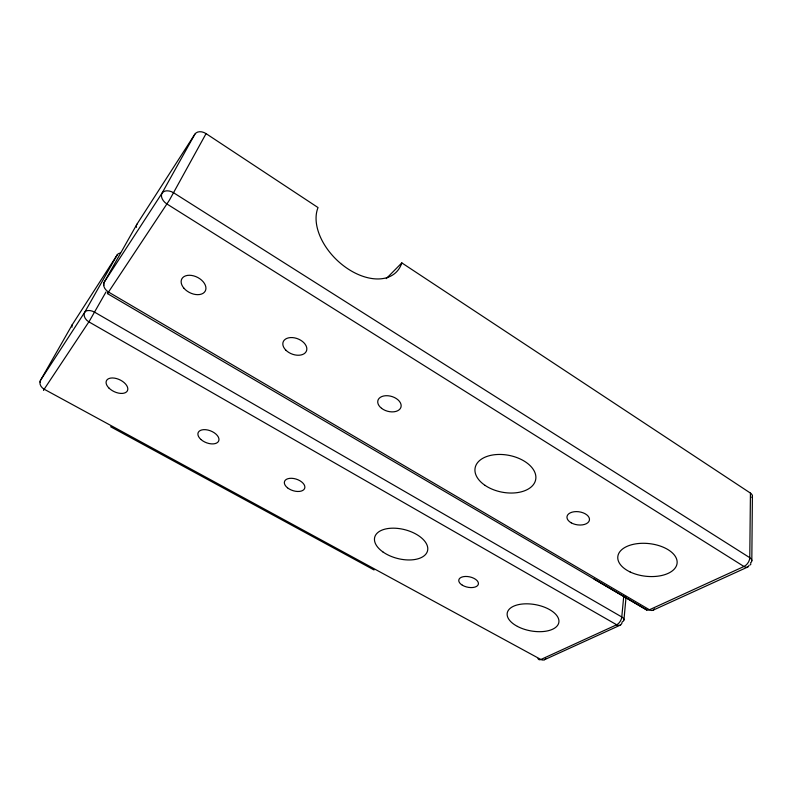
<?xml version="1.0" encoding="UTF-8"?>
<svg xmlns="http://www.w3.org/2000/svg" width="792" height="792" viewBox="0 0 792 792"><rect width="100%" height="100%" fill="white"/><g stroke="black" fill="none" stroke-linecap="round" stroke-linejoin="round"><path stroke-width="1.19" d="M751.816 560.825L752.4 496.277M103.891 285.278A8.623 5.296 28.7 0 1 104.257 282.13L136.957 224.176L194.891 134.155A9.039 6.544 33.5 0 1 206.059 133.63L318.038 207.573A51.381 32.947 43.8 0 0 347.827 268.805A51.381 32.947 43.8 0 0 401.821 262.894L750.44 493.099L749.767 557.687A7.762 4.227 3.4 0 1 750.45 562.993M623.938 619.968L626.106 596.465M623.759 596.069L621.779 616.968A6.752 3.445 8 0 1 622.918 621.492M107.861 292.654L107.465 293.614L646.173 609.622M43.907 389.308L43.491 390.238L89.427 321.027L105.98 291.991M206.059 133.63L169.448 200.099L107.465 293.614M194.891 134.155L162.004 193.189L104.257 282.13A8.623 6.346 32.3 0 0 108.603 292.1L649.44 609.771A6.999 4.366 62.2 0 0 654.41 608.84M120.473 253.074A7.92 5.009 29.6 0 0 117.226 254.826L84.744 312.197L40.541 380.279A7.623 4.099 26.7 0 0 40.263 382.269M117.226 254.826L72.29 324.641L40.541 380.279A7.613 6.079 27.3 0 0 44.243 389.248L540.896 659.488A6.296 4.376 64.4 0 0 545.787 658.439M750.262 564.934L750.984 563.934M386.308 278.586L401.821 262.894M544.47 659.716L620.344 625.116M653.143 610.157L747.727 567.032M110.613 426.74L374.052 569.963M594.059 579.041L646.698 609.959M72.072 327.175A7.286 4.217 27.9 0 1 72.29 324.641M622.175 621.918A6.791 4.376 62.8 0 1 616.671 624.779L540.896 659.488A6.168 3.178 -63.2 0 1 537.996 658.528M136.501 227.353A8.207 5.376 30.4 0 1 136.957 224.176M750.44 493.099A7.415 4.336 2.2 0 1 751.954 497.574M645.51 608.771A6.811 3.96 -60 0 0 649.44 609.771L743.965 566.488A7.623 4.277 60.7 0 0 749.093 565.211M616.671 624.779L88.882 321.859A8.316 6.277 31 0 1 84.744 312.197A8.316 4.91 28.1 0 1 94.694 312.226L621.779 616.968A6.613 3.712 -61.1 0 1 616.671 624.779M743.965 566.488L166.964 204.009A9.553 6.465 35.3 0 1 162.004 193.189A9.544 6.514 31.2 0 1 173.705 192.832L749.767 557.687A7.425 4.663 -55.7 0 1 743.965 566.488M382.833 551.875A27.265 14.84 14.4 0 0 427.066 552.173A27.265 14.84 14.4 0 0 393.446 528.175A27.265 14.84 14.4 0 0 382.833 551.875M517.433 626.413A26.225 13.325 10.4 0 0 558.756 622.858A26.225 13.325 10.4 0 0 522.918 603.969A26.225 13.325 10.4 0 0 517.433 626.413M108.979 388.08A11.633 6.564 25.3 0 0 127.344 390.892A11.633 6.564 25.3 0 0 114.494 378.13A11.633 6.564 25.3 0 0 108.979 388.08M287.496 487.803A10.643 5.989 18.4 0 0 304.583 488.555A10.643 5.989 18.4 0 0 291.733 478.299A10.643 5.989 18.4 0 0 287.496 487.803M462.32 585.189A10.009 5.277 12.2 0 0 478.299 584.417A10.009 5.277 12.2 0 0 465.171 576.467A10.009 5.277 12.2 0 0 462.32 585.189M200.901 439.461A11.078 6.286 21.8 0 0 218.592 441.174A11.078 6.286 21.8 0 0 205.811 429.709A11.078 6.286 21.8 0 0 200.901 439.461M485.041 485.367A30.829 18.721 11 0 0 535.234 481.249A30.829 18.721 11 0 0 495.98 454.588A30.829 18.721 11 0 0 485.041 485.367M630.135 571.972A29.829 16.414 6.4 0 0 677.002 563.874A29.829 16.414 6.4 0 0 635.224 543.956A29.829 16.414 6.4 0 0 630.135 571.972M183.992 288.278A13.197 8.573 26.8 0 0 205.168 291.199A13.197 8.573 26.8 0 0 191.466 275.418A13.197 8.573 26.8 0 0 183.992 288.278M381.566 408.316A12.009 7.682 16.2 0 0 400.9 407.365A12.009 7.682 16.2 0 0 385.843 395.713A12.009 7.682 16.2 0 0 381.566 408.316M571.26 522.849A11.345 6.574 8.4 0 0 589.377 520.344A11.345 6.574 8.4 0 0 574.042 511.761A11.345 6.574 8.4 0 0 571.26 522.849M285.714 350.014A12.504 8.158 21.3 0 0 306.167 351.599A12.504 8.158 21.3 0 0 292.604 337.6A12.504 8.158 21.3 0 0 285.714 350.014"/></g></svg>
